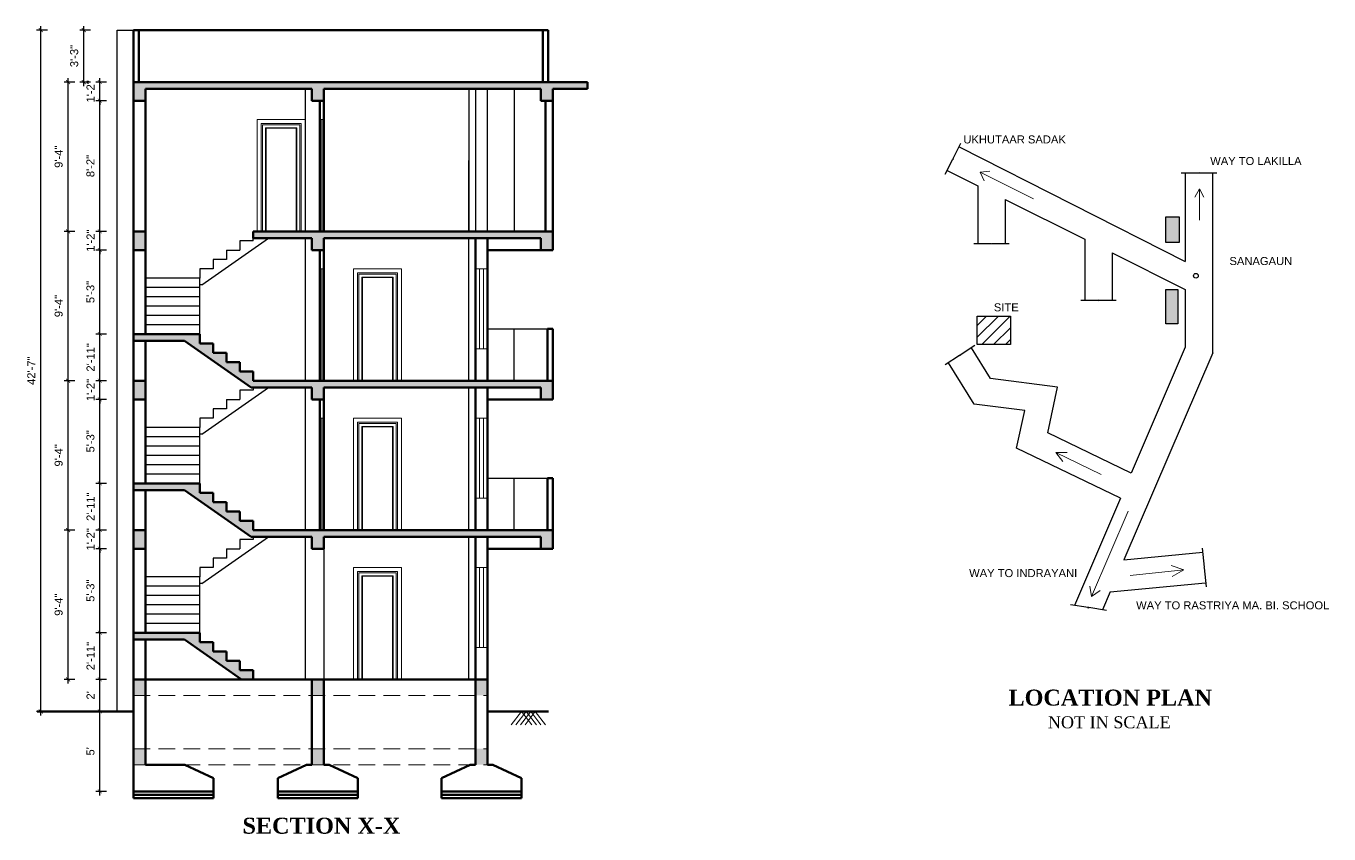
# Model space of a CAD drawing. Header units: inches. Extents: x -4737 to 13205, y 2479 to 13285.
# Drawn here: x -2928 to -1951, y 7856 to 8462 of the extents above; entities that cross this region are included whole.
import ezdxf

# ---------------------------------------------------------------- set-up
doc = ezdxf.new("R2010")
doc.units = ezdxf.units.IN
doc.header["$MEASUREMENT"] = 0
doc.linetypes.add('HIDDEN2', pattern=[0.1875, 0.125, -0.0625])
for name, color, linetype, lineweight in [('DW-SEC', 24, 'Continuous', 25), ('ns_DIMS', 1, 'Continuous', 0), ('ns_HATCH', 40, 'Continuous', 0), ('ns_TEXT', 7, 'Continuous', 13), ('ns_WALL', 21, 'Continuous', 60), ('ns_WINDOW', 151, 'Continuous', 15), ('ns_XTHIN', 41, 'Continuous', 0), ('road', 129, 'Continuous', 25), ('WALL', 12, 'Continuous', 30)]:
    doc.layers.add(name, color=color, linetype=linetype, lineweight=lineweight)
doc.layers.add('ELEVATION', color=3, linetype='Continuous')
doc.styles.add('arial 1000', font='arial.ttf')
doc.styles.get("Standard").update_dxf_attribs({"font": 'arial.ttf'})
doc.dimstyles.new("1-8'", dxfattribs={"dimtxt": 6, "dimasz": 3, "dimexe": 3, "dimexo": 6, "dimgap": 4, "dimtad": 1, "dimdec": 0, "dimzin": 0, "dimdsep": 46, "dimlunit": 4, "dimtxsty": 'arial 1000', "dimblk": 'ARCHTICK', "dimcen": 8, "dimdle": 3, "dimclrt": 7, "dimazin": 0, "dimtfac": 1, "dimtdec": 0, "dimtix": 1, "dimtmove": 2, "dimatfit": 3, "dimfxl": 5, "dimfxlon": 1, "dimarcsym": 0})

# ---------------------------------------------------------------- blocks, each defined once
blk = doc.blocks.new('_ArchTick')
at = {"color": 0, "const_width": 0.15}
blk.add_lwpolyline([(-0.5, -0.5), (0.5, 0.5)], dxfattribs=at)
blk = doc.blocks.new('*D1607')
at = {"layer": 'Defpoints', "color": 0, "transparency": 16777216}
for p in [(-2872.85, 7947.67), (-2847.7, 7947.67), (-2847.7, 7887.67)]:
    blk.add_point(p, dxfattribs=at)
at = {"layer": 'ns_DIMS', "color": 0, "lineweight": -2, "transparency": 16777216}
for p, q in [((-2867.85, 7947.67), (-2875.85, 7947.67)), ((-2872.85, 7884.67), (-2872.85, 7950.67)), ((-2867.85, 7887.67), (-2875.85, 7887.67))]:
    blk.add_line(p, q, dxfattribs=at)
at = {"layer": 'ns_DIMS', "color": 0, "lineweight": -2, "transparency": 16777216, "xscale": 3, "yscale": 3, "zscale": 3}
for p, rotation in [((-2872.85, 7947.67), 90), ((-2872.85, 7887.67), 270)]:
    blk.add_blockref('_ArchTick', p, dxfattribs=dict(at, rotation=rotation))
at = {"layer": 'ns_DIMS', "color": 7, "transparency": 16777216, "insert": (-2879.9, 7917.67), "char_height": 6, "attachment_point": 5, "rotation": 90, "style": 'arial 1000'}
blk.add_mtext("5'", dxfattribs=at)
blk = doc.blocks.new('*D1608')
at = {"layer": 'Defpoints', "color": 0, "transparency": 16777216}
for p in [(-2872.85, 7971.67), (-2847.7, 7971.67), (-2847.7, 7947.67)]:
    blk.add_point(p, dxfattribs=at)
at = {"layer": 'ns_DIMS', "color": 0, "lineweight": -2, "transparency": 16777216}
for p, q in [((-2867.85, 7971.67), (-2875.85, 7971.67)), ((-2872.85, 7944.67), (-2872.85, 7974.67)), ((-2867.85, 7947.67), (-2875.85, 7947.67))]:
    blk.add_line(p, q, dxfattribs=at)
at = {"layer": 'ns_DIMS', "color": 0, "lineweight": -2, "transparency": 16777216, "xscale": 3, "yscale": 3, "zscale": 3}
for p, rotation in [((-2872.85, 7971.67), 90), ((-2872.85, 7947.67), 270)]:
    blk.add_blockref('_ArchTick', p, dxfattribs=dict(at, rotation=rotation))
at = {"layer": 'ns_DIMS', "color": 7, "transparency": 16777216, "insert": (-2879.86, 7959.67), "char_height": 6, "attachment_point": 5, "rotation": 90, "style": 'arial 1000'}
blk.add_mtext("2'", dxfattribs=at)
blk = doc.blocks.new('*D1609')
at = {"layer": 'Defpoints', "color": 0, "transparency": 16777216}
for p in [(-2872.85, 8006.67), (-2847.7, 8006.67), (-2847.7, 7971.67)]:
    blk.add_point(p, dxfattribs=at)
at = {"layer": 'ns_DIMS', "color": 0, "lineweight": -2, "transparency": 16777216}
for p, q in [((-2872.85, 7968.67), (-2872.85, 8009.67)), ((-2867.85, 8006.67), (-2875.85, 8006.67)), ((-2867.85, 7971.67), (-2875.85, 7971.67))]:
    blk.add_line(p, q, dxfattribs=at)
at = {"layer": 'ns_DIMS', "color": 0, "lineweight": -2, "transparency": 16777216, "xscale": 3, "yscale": 3, "zscale": 3}
for p, rotation in [((-2872.85, 8006.67), 90), ((-2872.85, 7971.67), 270)]:
    blk.add_blockref('_ArchTick', p, dxfattribs=dict(at, rotation=rotation))
at = {"layer": 'ns_DIMS', "color": 7, "transparency": 16777216, "insert": (-2879.86, 7989.17), "char_height": 6, "attachment_point": 5, "rotation": 90, "style": 'arial 1000'}
blk.add_mtext('2\'-11"', dxfattribs=at)
blk = doc.blocks.new('*D1610')
at = {"layer": 'Defpoints', "color": 0, "transparency": 16777216}
for p in [(-2872.85, 8069.67), (-2847.7, 8069.67), (-2847.7, 8006.67)]:
    blk.add_point(p, dxfattribs=at)
at = {"layer": 'ns_DIMS', "color": 0, "lineweight": -2, "transparency": 16777216}
for p, q in [((-2867.85, 8069.67), (-2875.85, 8069.67)), ((-2872.85, 8003.67), (-2872.85, 8072.67)), ((-2867.85, 8006.67), (-2875.85, 8006.67))]:
    blk.add_line(p, q, dxfattribs=at)
at = {"layer": 'ns_DIMS', "color": 0, "lineweight": -2, "transparency": 16777216, "xscale": 3, "yscale": 3, "zscale": 3}
for p, rotation in [((-2872.85, 8069.67), 90), ((-2872.85, 8006.67), 270)]:
    blk.add_blockref('_ArchTick', p, dxfattribs=dict(at, rotation=rotation))
at = {"layer": 'ns_DIMS', "color": 7, "transparency": 16777216, "insert": (-2879.91, 8038.17), "char_height": 6, "attachment_point": 5, "rotation": 90, "style": 'arial 1000'}
blk.add_mtext('5\'-3"', dxfattribs=at)
blk = doc.blocks.new('*D1611')
at = {"layer": 'Defpoints', "color": 0, "transparency": 16777216}
for p in [(-2872.85, 8083.67), (-2847.7, 8083.67), (-2847.7, 8069.67)]:
    blk.add_point(p, dxfattribs=at)
at = {"layer": 'ns_DIMS', "color": 0, "lineweight": -2, "transparency": 16777216}
for p, q in [((-2867.85, 8083.67), (-2875.85, 8083.67)), ((-2872.85, 8083.67), (-2872.85, 8086.67)), ((-2872.85, 8069.67), (-2872.85, 8083.67)), ((-2867.85, 8069.67), (-2875.85, 8069.67)), ((-2872.85, 8069.67), (-2872.85, 8066.67))]:
    blk.add_line(p, q, dxfattribs=at)
at = {"layer": 'ns_DIMS', "color": 0, "lineweight": -2, "transparency": 16777216, "xscale": 3, "yscale": 3, "zscale": 3}
for p, rotation in [((-2872.85, 8083.67), 270), ((-2872.85, 8069.67), 90)]:
    blk.add_blockref('_ArchTick', p, dxfattribs=dict(at, rotation=rotation))
at = {"layer": 'ns_DIMS', "color": 7, "transparency": 16777216, "insert": (-2879.86, 8076.67), "char_height": 6, "attachment_point": 5, "rotation": 90, "style": 'arial 1000'}
blk.add_mtext('1\'-2"', dxfattribs=at)
blk = doc.blocks.new('*D1612')
at = {"layer": 'Defpoints', "color": 0, "transparency": 16777216}
for p in [(-2872.85, 8118.67), (-2847.7, 8118.67), (-2847.7, 8083.67)]:
    blk.add_point(p, dxfattribs=at)
at = {"layer": 'ns_DIMS', "color": 0, "lineweight": -2, "transparency": 16777216}
for p, q in [((-2867.85, 8118.67), (-2875.85, 8118.67)), ((-2872.85, 8080.67), (-2872.85, 8121.67)), ((-2867.85, 8083.67), (-2875.85, 8083.67))]:
    blk.add_line(p, q, dxfattribs=at)
at = {"layer": 'ns_DIMS', "color": 0, "lineweight": -2, "transparency": 16777216, "xscale": 3, "yscale": 3, "zscale": 3}
for p, rotation in [((-2872.85, 8118.67), 90), ((-2872.85, 8083.67), 270)]:
    blk.add_blockref('_ArchTick', p, dxfattribs=dict(at, rotation=rotation))
at = {"layer": 'ns_DIMS', "color": 7, "transparency": 16777216, "insert": (-2879.86, 8101.17), "char_height": 6, "attachment_point": 5, "rotation": 90, "style": 'arial 1000'}
blk.add_mtext('2\'-11"', dxfattribs=at)
blk = doc.blocks.new('*D1613')
at = {"layer": 'Defpoints', "color": 0, "transparency": 16777216}
for p in [(-2872.85, 8181.67), (-2847.7, 8181.67), (-2847.7, 8118.67)]:
    blk.add_point(p, dxfattribs=at)
at = {"layer": 'ns_DIMS', "color": 0, "lineweight": -2, "transparency": 16777216}
for p, q in [((-2867.85, 8181.67), (-2875.85, 8181.67)), ((-2872.85, 8115.67), (-2872.85, 8184.67)), ((-2867.85, 8118.67), (-2875.85, 8118.67))]:
    blk.add_line(p, q, dxfattribs=at)
at = {"layer": 'ns_DIMS', "color": 0, "lineweight": -2, "transparency": 16777216, "xscale": 3, "yscale": 3, "zscale": 3}
for p, rotation in [((-2872.85, 8181.67), 90), ((-2872.85, 8118.67), 270)]:
    blk.add_blockref('_ArchTick', p, dxfattribs=dict(at, rotation=rotation))
at = {"layer": 'ns_DIMS', "color": 7, "transparency": 16777216, "insert": (-2879.91, 8150.17), "char_height": 6, "attachment_point": 5, "rotation": 90, "style": 'arial 1000'}
blk.add_mtext('5\'-3"', dxfattribs=at)
blk = doc.blocks.new('*D1614')
at = {"layer": 'Defpoints', "color": 0, "transparency": 16777216}
for p in [(-2872.85, 8195.67), (-2847.7, 8195.67), (-2847.7, 8181.67)]:
    blk.add_point(p, dxfattribs=at)
at = {"layer": 'ns_DIMS', "color": 0, "lineweight": -2, "transparency": 16777216}
for p, q in [((-2867.85, 8195.67), (-2875.85, 8195.67)), ((-2872.85, 8195.67), (-2872.85, 8198.67)), ((-2872.85, 8181.67), (-2872.85, 8195.67)), ((-2867.85, 8181.67), (-2875.85, 8181.67)), ((-2872.85, 8181.67), (-2872.85, 8178.67))]:
    blk.add_line(p, q, dxfattribs=at)
at = {"layer": 'ns_DIMS', "color": 0, "lineweight": -2, "transparency": 16777216, "xscale": 3, "yscale": 3, "zscale": 3}
for p, rotation in [((-2872.85, 8195.67), 270), ((-2872.85, 8181.67), 90)]:
    blk.add_blockref('_ArchTick', p, dxfattribs=dict(at, rotation=rotation))
at = {"layer": 'ns_DIMS', "color": 7, "transparency": 16777216, "insert": (-2879.86, 8188.67), "char_height": 6, "attachment_point": 5, "rotation": 90, "style": 'arial 1000'}
blk.add_mtext('1\'-2"', dxfattribs=at)
blk = doc.blocks.new('*D1615')
at = {"layer": 'Defpoints', "color": 0, "transparency": 16777216}
for p in [(-2872.85, 8230.67), (-2847.7, 8230.67), (-2847.7, 8195.67)]:
    blk.add_point(p, dxfattribs=at)
at = {"layer": 'ns_DIMS', "color": 0, "lineweight": -2, "transparency": 16777216}
for p, q in [((-2867.85, 8230.67), (-2875.85, 8230.67)), ((-2872.85, 8192.67), (-2872.85, 8233.67)), ((-2867.85, 8195.67), (-2875.85, 8195.67))]:
    blk.add_line(p, q, dxfattribs=at)
at = {"layer": 'ns_DIMS', "color": 0, "lineweight": -2, "transparency": 16777216, "xscale": 3, "yscale": 3, "zscale": 3}
for p, rotation in [((-2872.85, 8230.67), 90), ((-2872.85, 8195.67), 270)]:
    blk.add_blockref('_ArchTick', p, dxfattribs=dict(at, rotation=rotation))
at = {"layer": 'ns_DIMS', "color": 7, "transparency": 16777216, "insert": (-2879.86, 8213.17), "char_height": 6, "attachment_point": 5, "rotation": 90, "style": 'arial 1000'}
blk.add_mtext('2\'-11"', dxfattribs=at)
blk = doc.blocks.new('*D1616')
at = {"layer": 'Defpoints', "color": 0, "transparency": 16777216}
for p in [(-2872.85, 8293.67), (-2847.7, 8293.67), (-2847.7, 8230.67)]:
    blk.add_point(p, dxfattribs=at)
at = {"layer": 'ns_DIMS', "color": 0, "lineweight": -2, "transparency": 16777216}
for p, q in [((-2867.85, 8293.67), (-2875.85, 8293.67)), ((-2872.85, 8227.67), (-2872.85, 8296.67)), ((-2867.85, 8230.67), (-2875.85, 8230.67))]:
    blk.add_line(p, q, dxfattribs=at)
at = {"layer": 'ns_DIMS', "color": 0, "lineweight": -2, "transparency": 16777216, "xscale": 3, "yscale": 3, "zscale": 3}
for p, rotation in [((-2872.85, 8293.67), 90), ((-2872.85, 8230.67), 270)]:
    blk.add_blockref('_ArchTick', p, dxfattribs=dict(at, rotation=rotation))
at = {"layer": 'ns_DIMS', "color": 7, "transparency": 16777216, "insert": (-2879.91, 8262.17), "char_height": 6, "attachment_point": 5, "rotation": 90, "style": 'arial 1000'}
blk.add_mtext('5\'-3"', dxfattribs=at)
blk = doc.blocks.new('*D1617')
at = {"layer": 'Defpoints', "color": 0, "transparency": 16777216}
for p in [(-2872.85, 8307.67), (-2847.7, 8307.67), (-2847.7, 8293.67)]:
    blk.add_point(p, dxfattribs=at)
at = {"layer": 'ns_DIMS', "color": 0, "lineweight": -2, "transparency": 16777216}
for p, q in [((-2867.85, 8307.67), (-2875.85, 8307.67)), ((-2872.85, 8307.67), (-2872.85, 8310.67)), ((-2872.85, 8293.67), (-2872.85, 8307.67)), ((-2867.85, 8293.67), (-2875.85, 8293.67)), ((-2872.85, 8293.67), (-2872.85, 8290.67))]:
    blk.add_line(p, q, dxfattribs=at)
at = {"layer": 'ns_DIMS', "color": 0, "lineweight": -2, "transparency": 16777216, "xscale": 3, "yscale": 3, "zscale": 3}
for p, rotation in [((-2872.85, 8307.67), 270), ((-2872.85, 8293.67), 90)]:
    blk.add_blockref('_ArchTick', p, dxfattribs=dict(at, rotation=rotation))
at = {"layer": 'ns_DIMS', "color": 7, "transparency": 16777216, "insert": (-2879.86, 8300.67), "char_height": 6, "attachment_point": 5, "rotation": 90, "style": 'arial 1000'}
blk.add_mtext('1\'-2"', dxfattribs=at)
blk = doc.blocks.new('*D1618')
at = {"layer": 'Defpoints', "color": 0, "transparency": 16777216}
for p in [(-2872.85, 8405.67), (-2847.7, 8405.67), (-2847.7, 8307.67)]:
    blk.add_point(p, dxfattribs=at)
at = {"layer": 'ns_DIMS', "color": 0, "lineweight": -2, "transparency": 16777216}
for p, q in [((-2867.85, 8405.67), (-2875.85, 8405.67)), ((-2872.85, 8304.67), (-2872.85, 8408.67)), ((-2867.85, 8307.67), (-2875.85, 8307.67))]:
    blk.add_line(p, q, dxfattribs=at)
at = {"layer": 'ns_DIMS', "color": 0, "lineweight": -2, "transparency": 16777216, "xscale": 3, "yscale": 3, "zscale": 3}
for p, rotation in [((-2872.85, 8405.67), 90), ((-2872.85, 8307.67), 270)]:
    blk.add_blockref('_ArchTick', p, dxfattribs=dict(at, rotation=rotation))
at = {"layer": 'ns_DIMS', "color": 7, "transparency": 16777216, "insert": (-2879.91, 8356.67), "char_height": 6, "attachment_point": 5, "rotation": 90, "style": 'arial 1000'}
blk.add_mtext('8\'-2"', dxfattribs=at)
blk = doc.blocks.new('*D1619')
at = {"layer": 'Defpoints', "color": 0, "transparency": 16777216}
for p in [(-2872.85, 8419.67), (-2847.7, 8419.67), (-2847.7, 8405.67)]:
    blk.add_point(p, dxfattribs=at)
at = {"layer": 'ns_DIMS', "color": 0, "lineweight": -2, "transparency": 16777216}
for p, q in [((-2867.85, 8419.67), (-2875.85, 8419.67)), ((-2872.85, 8419.67), (-2872.85, 8422.67)), ((-2872.85, 8405.67), (-2872.85, 8419.67)), ((-2867.85, 8405.67), (-2875.85, 8405.67)), ((-2872.85, 8405.67), (-2872.85, 8402.67))]:
    blk.add_line(p, q, dxfattribs=at)
at = {"layer": 'ns_DIMS', "color": 0, "lineweight": -2, "transparency": 16777216, "xscale": 3, "yscale": 3, "zscale": 3}
for p, rotation in [((-2872.85, 8419.67), 270), ((-2872.85, 8405.67), 90)]:
    blk.add_blockref('_ArchTick', p, dxfattribs=dict(at, rotation=rotation))
at = {"layer": 'ns_DIMS', "color": 7, "transparency": 16777216, "insert": (-2879.86, 8412.67), "char_height": 6, "attachment_point": 5, "rotation": 90, "style": 'arial 1000'}
blk.add_mtext('1\'-2"', dxfattribs=at)
blk = doc.blocks.new('*D1620')
at = {"layer": 'Defpoints', "color": 0, "transparency": 16777216}
for p in [(-2885, 8458.67), (-2859.85, 8458.67), (-2847.7, 8419.67)]:
    blk.add_point(p, dxfattribs=at)
at = {"layer": 'ns_DIMS', "color": 0, "lineweight": -2, "transparency": 16777216}
for p, q in [((-2880, 8458.67), (-2888, 8458.67)), ((-2885, 8416.67), (-2885, 8461.67)), ((-2880, 8419.67), (-2888, 8419.67))]:
    blk.add_line(p, q, dxfattribs=at)
at = {"layer": 'ns_DIMS', "color": 0, "lineweight": -2, "transparency": 16777216, "xscale": 3, "yscale": 3, "zscale": 3}
for p, rotation in [((-2885, 8458.67), 90), ((-2885, 8419.67), 270)]:
    blk.add_blockref('_ArchTick', p, dxfattribs=dict(at, rotation=rotation))
at = {"layer": 'ns_DIMS', "color": 7, "transparency": 16777216, "insert": (-2892.07, 8439.17), "char_height": 6, "attachment_point": 5, "rotation": 90, "style": 'arial 1000'}
blk.add_mtext('3\'-3"', dxfattribs=at)
blk = doc.blocks.new('*D1621')
at = {"layer": 'Defpoints', "color": 0, "transparency": 16777216}
for p in [(-2896.68, 8083.67), (-2847.7, 8083.67), (-2847.7, 7971.67)]:
    blk.add_point(p, dxfattribs=at)
at = {"layer": 'ns_DIMS', "color": 0, "lineweight": -2, "transparency": 16777216}
for p, q in [((-2891.68, 8083.67), (-2899.68, 8083.67)), ((-2896.68, 7968.67), (-2896.68, 8086.67)), ((-2891.68, 7971.67), (-2899.68, 7971.67))]:
    blk.add_line(p, q, dxfattribs=at)
at = {"layer": 'ns_DIMS', "color": 0, "lineweight": -2, "transparency": 16777216, "xscale": 3, "yscale": 3, "zscale": 3}
for p, rotation in [((-2896.68, 8083.67), 90), ((-2896.68, 7971.67), 270)]:
    blk.add_blockref('_ArchTick', p, dxfattribs=dict(at, rotation=rotation))
at = {"layer": 'ns_DIMS', "color": 7, "transparency": 16777216, "insert": (-2903.75, 8027.67), "char_height": 6, "attachment_point": 5, "rotation": 90, "style": 'arial 1000'}
blk.add_mtext('9\'-4"', dxfattribs=at)
blk = doc.blocks.new('*D1622')
at = {"layer": 'Defpoints', "color": 0, "transparency": 16777216}
for p in [(-2896.68, 8195.67), (-2847.7, 8195.67), (-2847.7, 8083.67)]:
    blk.add_point(p, dxfattribs=at)
at = {"layer": 'ns_DIMS', "color": 0, "lineweight": -2, "transparency": 16777216}
for p, q in [((-2891.68, 8195.67), (-2899.68, 8195.67)), ((-2896.68, 8080.67), (-2896.68, 8198.67)), ((-2891.68, 8083.67), (-2899.68, 8083.67))]:
    blk.add_line(p, q, dxfattribs=at)
at = {"layer": 'ns_DIMS', "color": 0, "lineweight": -2, "transparency": 16777216, "xscale": 3, "yscale": 3, "zscale": 3}
for p, rotation in [((-2896.68, 8195.67), 90), ((-2896.68, 8083.67), 270)]:
    blk.add_blockref('_ArchTick', p, dxfattribs=dict(at, rotation=rotation))
at = {"layer": 'ns_DIMS', "color": 7, "transparency": 16777216, "insert": (-2903.75, 8139.67), "char_height": 6, "attachment_point": 5, "rotation": 90, "style": 'arial 1000'}
blk.add_mtext('9\'-4"', dxfattribs=at)
blk = doc.blocks.new('*D1623')
at = {"layer": 'Defpoints', "color": 0, "transparency": 16777216}
for p in [(-2896.68, 8307.67), (-2847.7, 8307.67), (-2847.7, 8195.67)]:
    blk.add_point(p, dxfattribs=at)
at = {"layer": 'ns_DIMS', "color": 0, "lineweight": -2, "transparency": 16777216}
for p, q in [((-2891.68, 8307.67), (-2899.68, 8307.67)), ((-2896.68, 8192.67), (-2896.68, 8310.67)), ((-2891.68, 8195.67), (-2899.68, 8195.67))]:
    blk.add_line(p, q, dxfattribs=at)
at = {"layer": 'ns_DIMS', "color": 0, "lineweight": -2, "transparency": 16777216, "xscale": 3, "yscale": 3, "zscale": 3}
for p, rotation in [((-2896.68, 8307.67), 90), ((-2896.68, 8195.67), 270)]:
    blk.add_blockref('_ArchTick', p, dxfattribs=dict(at, rotation=rotation))
at = {"layer": 'ns_DIMS', "color": 7, "transparency": 16777216, "insert": (-2903.75, 8251.67), "char_height": 6, "attachment_point": 5, "rotation": 90, "style": 'arial 1000'}
blk.add_mtext('9\'-4"', dxfattribs=at)
blk = doc.blocks.new('*D1624')
at = {"layer": 'Defpoints', "color": 0, "transparency": 16777216}
for p in [(-2896.68, 8419.67), (-2847.7, 8419.67), (-2847.7, 8307.67)]:
    blk.add_point(p, dxfattribs=at)
at = {"layer": 'ns_DIMS', "color": 0, "lineweight": -2, "transparency": 16777216}
for p, q in [((-2891.68, 8419.67), (-2899.68, 8419.67)), ((-2896.68, 8304.67), (-2896.68, 8422.67)), ((-2891.68, 8307.67), (-2899.68, 8307.67))]:
    blk.add_line(p, q, dxfattribs=at)
at = {"layer": 'ns_DIMS', "color": 0, "lineweight": -2, "transparency": 16777216, "xscale": 3, "yscale": 3, "zscale": 3}
for p, rotation in [((-2896.68, 8419.67), 90), ((-2896.68, 8307.67), 270)]:
    blk.add_blockref('_ArchTick', p, dxfattribs=dict(at, rotation=rotation))
at = {"layer": 'ns_DIMS', "color": 7, "transparency": 16777216, "insert": (-2903.75, 8363.67), "char_height": 6, "attachment_point": 5, "rotation": 90, "style": 'arial 1000'}
blk.add_mtext('9\'-4"', dxfattribs=at)
blk = doc.blocks.new('*D1625')
at = {"layer": 'Defpoints', "color": 0, "transparency": 16777216}
for p in [(-2847.7, 8458.67), (-2917.24, 7947.67), (-2847.7, 7947.67)]:
    blk.add_point(p, dxfattribs=at)
at = {"layer": 'ns_DIMS', "color": 0, "lineweight": -2, "transparency": 16777216}
for p, q in [((-2912.24, 8458.67), (-2920.24, 8458.67)), ((-2917.24, 8461.67), (-2917.24, 7944.67)), ((-2912.24, 7947.67), (-2920.24, 7947.67))]:
    blk.add_line(p, q, dxfattribs=at)
at = {"layer": 'ns_DIMS', "color": 0, "lineweight": -2, "transparency": 16777216, "xscale": 3, "yscale": 3, "zscale": 3}
for p, rotation in [((-2917.24, 8458.67), 90), ((-2917.24, 7947.67), 270)]:
    blk.add_blockref('_ArchTick', p, dxfattribs=dict(at, rotation=rotation))
at = {"layer": 'ns_DIMS', "color": 7, "transparency": 16777216, "insert": (-2924.25, 8203.17), "char_height": 6, "attachment_point": 5, "rotation": 90, "style": 'arial 1000'}
blk.add_mtext('42\'-7"', dxfattribs=at)

msp = doc.modelspace()

# ---------------------------------------------------------------- hatches: boundary and pattern name
at = {"layer": 'DW-SEC'}
h = msp.add_hatch(dxfattribs=at)
h.set_pattern_fill('ANSI31', color=256, scale=50)
h.set_pattern_definition([(45, (-123717.823, 20819.4627), (-4.41941738, 4.41941738), [])])
h.paths.add_polyline_path([(-2190.2, 8222.84), (-2190.2, 8244.08), (-2215.1, 8244.08), (-2215.1, 8222.84)])
at = {"layer": 'ELEVATION'}
h = msp.add_hatch(dxfattribs=at)
h.set_pattern_fill('SWAMP', color=256, scale=2)
h.set_pattern_definition([(0, (-81242.0163, 12150.72), (1, 1.732050806), [0.25, -1.75]), (90, (-81241.8913, 12150.7201), (-1, 1.732050806), [0.125, -3.33910161]), (90, (-81241.8601, 12150.7201), (-1, 1.732050806), [0.1, -3.36410161]), (90, (-81241.9226, 12150.7201), (-1, 1.732050806), [0.1, -3.36410161]), (60, (-81241.8288, 12150.72), (-1, 1.732050807), [0.08, -1.92]), (120, (-81241.9538, 12150.72), (-2, 8e-10), [0.08, -1.92])])
h.paths.add_polyline_path([(-2064.64, 8264.09), (-2073.77, 8264.09), (-2073.77, 8238.22), (-2064.64, 8238.22)])
h.paths.add_polyline_path([(-2063.65, 8318.65), (-2073.69, 8318.65), (-2073.69, 8299.36), (-2063.65, 8299.36)])
at = {"layer": 'ns_HATCH'}
h = msp.add_hatch(dxfattribs=at)
h.set_pattern_fill('AR-CONC', color=256)
h.set_pattern_definition([(50, (-27548.7054, 12863.6173), (7.1726018, -0.6275213), [0.75, -8.25]), (355, (-27548.7054, 12863.617), (-1.3875133, 7.5219213), [0.6, -6.6]), (100.451444, (-27548.108, 12863.565), (5.7850885, 6.8944), [0.637402, -7.0114211]), (46.1842, (-27548.7054, 12865.617), (10.6724133, -1.6551928), [1.125, -12.375]), (96.635635, (-27547.816, 12865.479), (9.3466195, 9.741186), [0.9561034, -10.5171376]), (351.184164, (-27548.705, 12865.617), (9.3466195, 9.741186), [0.9, -9.9]), (21, (-27547.7054, 12865.1173), (5.9690705, -4.0261889), [0.75, -8.25]), (326, (-27547.7054, 12865.117), (2.4331533, 7.2515005), [0.6, -6.6]), (71.451445, (-27547.208, 12864.782), (8.4022238, 3.2253115), [0.637402, -7.0114211]), (37.5, (-27548.7054, 12863.6173), (0.12159855, 3.32893854), [0, -6.52, 0, -6.7, 0, -6.625]), (7.5, (-27548.7054, 12863.6173), (2.63069537, 3.9441171), [0, -3.82, 0, -6.37, 0, -2.525]), (327.5, (-27550.9354, 12863.6173), (5.33822436, -0.22554872), [0, -2.5, 0, -7.8, 0, -10.35]), (317.5, (-27551.9354, 12863.6173), (5.8318617, 1.0010498), [0, -3.25, 0, -5.18, 0, -7.35])])
h.paths.add_polyline_path([(-2838.7, 7919.67), (-2847.7, 7919.67), (-2847.7, 7907.67), (-2838.7, 7907.67)])
h.paths.add_polyline_path([(-2838.7, 7971.67), (-2847.7, 7971.67), (-2847.7, 7959.67), (-2838.7, 7959.67)])
h.paths.add_polyline_path([(-2704.96, 7971.67), (-2713.96, 7971.67), (-2713.96, 7959.67), (-2704.96, 7959.67)])
h.paths.add_polyline_path([(-2704.96, 7919.67), (-2713.96, 7919.67), (-2713.96, 7907.67), (-2704.96, 7907.67)])
h.paths.add_polyline_path([(-2582.26, 7919.67), (-2591.26, 7919.67), (-2591.26, 7907.67), (-2582.26, 7907.67)])
h.paths.add_polyline_path([(-2582.26, 7971.67), (-2591.26, 7971.67), (-2591.26, 7959.67), (-2582.26, 7959.67)])
h.paths.add_polyline_path([(-2797.9, 8006.67), (-2847.7, 8006.67), (-2847.7, 8001.67), (-2809.48, 8001.67), (-2766.62, 7971.67), (-2757.9, 7971.67), (-2757.9, 7978.67), (-2767.9, 7978.67), (-2767.9, 7985.67), (-2777.9, 7985.67), (-2777.9, 7992.67), (-2787.9, 7992.67), (-2787.9, 7999.67), (-2797.9, 7999.67)])
h.paths.add_polyline_path([(-2838.7, 8083.67), (-2847.7, 8083.67), (-2847.7, 8069.67), (-2838.7, 8069.67)], flags=17)
h.paths.add_polyline_path([(-2767.9, 8097.67), (-2777.9, 8097.67), (-2777.9, 8104.67), (-2787.9, 8104.67), (-2787.9, 8111.67), (-2797.9, 8111.67), (-2797.9, 8118.67), (-2847.7, 8118.67), (-2847.7, 8113.67), (-2809.48, 8113.67), (-2759.48, 8078.67), (-2713.96, 8078.67), (-2713.96, 8069.67), (-2704.96, 8069.67), (-2704.96, 8078.67), (-2542.27, 8078.67), (-2542.27, 8069.67), (-2533.27, 8069.67), (-2533.27, 8083.67), (-2757.9, 8083.67), (-2757.9, 8090.67), (-2767.9, 8090.67)])
h.paths.add_polyline_path([(-2838.7, 8195.67), (-2847.7, 8195.67), (-2847.7, 8181.67), (-2838.7, 8181.67)], flags=17)
h.paths.add_polyline_path([(-2533.27, 8195.67), (-2757.9, 8195.67), (-2757.9, 8202.67), (-2767.9, 8202.67), (-2767.9, 8209.67), (-2777.9, 8209.67), (-2777.9, 8216.67), (-2787.9, 8216.67), (-2787.9, 8223.67), (-2797.9, 8223.67), (-2797.9, 8230.67), (-2847.7, 8230.67), (-2847.7, 8225.67), (-2809.48, 8225.67), (-2759.48, 8190.67), (-2713.96, 8190.67), (-2713.96, 8181.67), (-2704.96, 8181.67), (-2704.96, 8190.67), (-2542.27, 8190.67), (-2542.27, 8181.67), (-2533.27, 8181.67)])
h.paths.add_polyline_path([(-2838.7, 8307.67), (-2847.7, 8307.67), (-2847.7, 8293.67), (-2838.7, 8293.67)])
h.paths.add_polyline_path([(-2704.96, 8302.67), (-2542.27, 8302.67), (-2542.27, 8293.67), (-2533.27, 8293.67), (-2533.27, 8307.67), (-2757.9, 8307.67), (-2757.9, 8302.67), (-2713.96, 8302.67), (-2713.96, 8293.67), (-2704.96, 8293.67)])
h.paths.add_polyline_path([(-2533.27, 8414.67), (-2507.34, 8414.67), (-2507.34, 8419.67), (-2847.7, 8419.67), (-2847.7, 8405.67), (-2838.7, 8405.67), (-2838.7, 8414.67), (-2713.96, 8414.67), (-2713.96, 8405.67), (-2704.96, 8405.67), (-2704.96, 8414.67), (-2542.27, 8414.67), (-2542.27, 8405.67), (-2533.27, 8405.67)])

# ---------------------------------------------------------------- linework, layer by layer
at = {"layer": 'ELEVATION'}
for points in [[(-2063.65, 8299.36), (-2073.69, 8299.36), (-2073.69, 8318.65), (-2063.65, 8318.65)], [(-2073.77, 8264.09), (-2064.64, 8264.09), (-2064.64, 8238.22), (-2073.77, 8238.22)]]:
    msp.add_lwpolyline(points, close=True, dxfattribs=at)
msp.add_circle((-2051.21, 8274.39), 1.78, dxfattribs=at)
at = {"layer": 'ns_DIMS'}
for p, q in [((-2212.99, 8352.07), (-2205.63, 8352.72)), ((-2212.99, 8352.07), (-2172.84, 8332.05)), ((-2212.99, 8352.07), (-2210, 8345.51)), ((-2048.61, 8339.7), (-2051.96, 8333.4)), ((-2048.61, 8316.04), (-2048.61, 8339.7)), ((-2048.61, 8339.7), (-2045.26, 8333.4)), ((-2122.27, 8125.34), (-2156.25, 8141.74)), ((-2156.25, 8141.74), (-2147.59, 8141.74)), ((-2156.25, 8141.74), (-2150.86, 8134.96)), ((-2102.09, 8097.74), (-2129.51, 8033.8)), ((-2100.43, 8049.54), (-2060.18, 8053.88)), ((-2060.18, 8053.88), (-2069.84, 8057.08)), ((-2060.18, 8053.88), (-2068.93, 8048.7)), ((-2129.51, 8033.8), (-2130.81, 8041.56)), ((-2129.51, 8033.8), (-2122.99, 8038.2)), ((-2556.73, 7947.67), (-2564.41, 7937.45)), ((-2553.29, 7947.67), (-2560.97, 7937.45)), ((-2549.86, 7947.67), (-2557.54, 7937.45)), ((-2556.73, 7947.67), (-2549.05, 7937.45)), ((-2546.42, 7947.67), (-2554.1, 7937.45)), ((-2553.29, 7947.67), (-2545.61, 7937.45)), ((-2549.86, 7947.67), (-2542.18, 7937.45)), ((-2546.42, 7947.67), (-2538.74, 7937.45))]:
    msp.add_line(p, q, dxfattribs=at)
at = {"layer": 'ns_WALL', "lineweight": 25}
for p, q in [((-2859.85, 8458.67), (-2847.7, 8458.67)), ((-2859.85, 7947.67), (-2859.85, 8458.67)), ((-2718.96, 8414.67), (-2718.96, 8307.67)), ((-2596.26, 8414.67), (-2596.53, 8307.67)), ((-2596.26, 8414.67), (-2596.26, 8307.67)), ((-2591.26, 8414.67), (-2591.26, 8307.67)), ((-2582.53, 8414.67), (-2582.53, 8307.67)), ((-2562.3, 8414.67), (-2562.3, 8307.67)), ((-2796.32, 8267.67), (-2746.32, 8302.67)), ((-2757.9, 8300.67), (-2757.9, 8302.67)), ((-2718.96, 8302.67), (-2718.96, 8195.67)), ((-2596.26, 8195.67), (-2596.26, 8302.67)), ((-2777.9, 8293.67), (-2777.9, 8286.67)), ((-2777.9, 8293.67), (-2767.9, 8293.67)), ((-2757.9, 8300.67), (-2767.9, 8300.67)), ((-2767.9, 8300.67), (-2767.9, 8293.67)), ((-2777.9, 8286.67), (-2787.9, 8286.67)), ((-2787.9, 8286.67), (-2787.9, 8279.67)), ((-2787.9, 8279.67), (-2797.9, 8279.67)), ((-2797.9, 8279.67), (-2797.9, 8272.67)), ((-2797.9, 8272.67), (-2838.7, 8272.67)), ((-2797.9, 8265.67), (-2838.7, 8265.67)), ((-2797.9, 8230.67), (-2797.9, 8272.67)), ((-2796.32, 8267.67), (-2797.9, 8267.67)), ((-2797.9, 8258.67), (-2838.7, 8258.67)), ((-2797.9, 8251.67), (-2838.7, 8251.67)), ((-2797.9, 8244.67), (-2838.7, 8244.67)), ((-2797.9, 8237.67), (-2838.7, 8237.67)), ((-2582.26, 8234.67), (-2537.27, 8234.67)), ((-2562.3, 8195.67), (-2562.3, 8234.67)), ((-2796.32, 8155.67), (-2746.32, 8190.67)), ((-2757.9, 8188.67), (-2767.9, 8188.67)), ((-2767.9, 8188.67), (-2767.9, 8181.67)), ((-2757.9, 8190.67), (-2757.9, 8188.67)), ((-2718.96, 8190.67), (-2718.96, 8083.67)), ((-2596.26, 8083.67), (-2596.26, 8190.67)), ((-2777.9, 8181.67), (-2777.9, 8174.67)), ((-2777.9, 8181.67), (-2767.9, 8181.67)), ((-2787.9, 8167.67), (-2797.9, 8167.67)), ((-2797.9, 8167.67), (-2797.9, 8160.67)), ((-2777.9, 8174.67), (-2787.9, 8174.67)), ((-2787.9, 8174.67), (-2787.9, 8167.67)), ((-2797.9, 8160.67), (-2838.7, 8160.67)), ((-2797.9, 8118.67), (-2797.9, 8160.67)), ((-2797.9, 8153.67), (-2838.7, 8153.67)), ((-2797.9, 8146.67), (-2838.7, 8146.67)), ((-2796.32, 8155.67), (-2797.9, 8155.67)), ((-2797.9, 8139.67), (-2838.7, 8139.67)), ((-2797.9, 8132.67), (-2838.7, 8132.67)), ((-2797.9, 8125.67), (-2838.7, 8125.67)), ((-2582.26, 8122.67), (-2537.27, 8122.67)), ((-2562.3, 8083.67), (-2562.3, 8122.67)), ((-2796.32, 8043.67), (-2746.32, 8078.67)), ((-2757.9, 8078.67), (-2757.9, 8076.67)), ((-2718.96, 8078.67), (-2718.96, 7971.67)), ((-2596.26, 7971.67), (-2596.26, 8078.67)), ((-2777.9, 8069.67), (-2777.9, 8062.67)), ((-2777.9, 8069.67), (-2767.9, 8069.67)), ((-2757.9, 8076.67), (-2767.9, 8076.67)), ((-2767.9, 8076.67), (-2767.9, 8069.67)), ((-2704.96, 8069.67), (-2704.96, 7971.67)), ((-2777.9, 8062.67), (-2787.9, 8062.67)), ((-2787.9, 8062.67), (-2787.9, 8055.67)), ((-2797.9, 8048.67), (-2838.7, 8048.67)), ((-2787.9, 8055.67), (-2797.9, 8055.67)), ((-2797.9, 8055.67), (-2797.9, 8048.67)), ((-2797.9, 8006.67), (-2797.9, 8048.67)), ((-2797.9, 8041.67), (-2838.7, 8041.67)), ((-2796.32, 8043.67), (-2797.9, 8043.67)), ((-2797.9, 8034.67), (-2838.7, 8034.67)), ((-2797.9, 8027.67), (-2838.7, 8027.67)), ((-2797.9, 8020.67), (-2838.7, 8020.67)), ((-2797.9, 8013.67), (-2838.7, 8013.67))]:
    msp.add_line(p, q, dxfattribs=at)
at = {"layer": 'ns_WALL'}
for p, q in [((-2847.7, 8458.67), (-2582.26, 8458.67)), ((-2847.7, 7971.67), (-2847.7, 8458.67)), ((-2843.7, 8419.67), (-2843.7, 8458.67)), ((-2582.26, 8458.67), (-2536.79, 8458.67)), ((-2540.79, 8419.67), (-2540.79, 8458.67)), ((-2536.79, 8419.67), (-2536.79, 8458.67)), ((-2847.7, 8419.67), (-2507.34, 8419.67)), ((-2507.34, 8414.67), (-2507.34, 8419.67)), ((-2838.7, 8414.67), (-2713.96, 8414.67)), ((-2838.7, 8307.67), (-2838.7, 8414.67)), ((-2713.96, 8414.67), (-2713.96, 8405.67)), ((-2704.96, 8414.67), (-2542.27, 8414.67)), ((-2704.96, 8414.67), (-2704.96, 8307.67)), ((-2542.27, 8405.67), (-2542.27, 8414.67)), ((-2533.27, 8414.67), (-2507.34, 8414.67)), ((-2533.27, 8405.67), (-2533.27, 8414.67)), ((-2847.7, 8405.67), (-2838.7, 8405.67)), ((-2713.96, 8405.67), (-2704.96, 8405.67)), ((-2707.96, 8405.67), (-2707.96, 8307.67)), ((-2542.27, 8405.67), (-2533.27, 8405.67)), ((-2538.67, 8405.67), (-2538.67, 8307.67)), ((-2533.27, 8293.67), (-2533.27, 8405.67)), ((-2847.7, 8307.67), (-2838.7, 8307.67)), ((-2838.7, 8230.67), (-2838.7, 8307.67)), ((-2757.9, 8307.67), (-2533.27, 8307.67)), ((-2757.9, 8307.67), (-2757.9, 8302.67)), ((-2757.9, 8302.67), (-2713.96, 8302.67)), ((-2713.96, 8302.67), (-2713.96, 8293.67)), ((-2704.96, 8302.67), (-2542.27, 8302.67)), ((-2704.96, 8302.67), (-2704.96, 8195.67)), ((-2591.26, 8195.67), (-2591.26, 8302.67)), ((-2582.26, 8195.67), (-2582.26, 8302.67)), ((-2542.27, 8302.67), (-2542.27, 8293.67)), ((-2847.7, 8293.67), (-2838.7, 8293.67)), ((-2713.96, 8293.67), (-2704.96, 8293.67)), ((-2707.96, 8293.67), (-2707.96, 8195.67)), ((-2582.26, 8293.67), (-2533.27, 8293.67)), ((-2537.27, 8234.67), (-2533.27, 8234.67)), ((-2537.27, 8195.67), (-2537.27, 8234.67)), ((-2533.27, 8181.67), (-2533.27, 8234.67)), ((-2797.9, 8230.67), (-2847.7, 8230.67)), ((-2809.48, 8225.67), (-2847.7, 8225.67)), ((-2838.7, 8195.67), (-2838.7, 8225.67)), ((-2809.48, 8225.67), (-2759.48, 8190.67)), ((-2797.9, 8223.67), (-2797.9, 8230.67)), ((-2787.9, 8223.67), (-2797.9, 8223.67)), ((-2787.9, 8216.67), (-2787.9, 8223.67)), ((-2777.9, 8216.67), (-2787.9, 8216.67)), ((-2777.9, 8209.67), (-2777.9, 8216.67)), ((-2767.9, 8209.67), (-2777.9, 8209.67)), ((-2767.9, 8202.67), (-2767.9, 8209.67)), ((-2847.7, 8195.67), (-2838.7, 8195.67)), ((-2838.7, 8118.67), (-2838.7, 8195.67)), ((-2757.9, 8202.67), (-2767.9, 8202.67)), ((-2757.9, 8195.67), (-2757.9, 8202.67)), ((-2757.9, 8195.67), (-2533.27, 8195.67)), ((-2759.48, 8190.67), (-2713.96, 8190.67)), ((-2713.96, 8190.67), (-2713.96, 8181.67)), ((-2704.96, 8190.67), (-2542.27, 8190.67)), ((-2704.96, 8190.67), (-2704.96, 8083.67)), ((-2591.26, 8083.67), (-2591.26, 8190.67)), ((-2582.26, 8083.67), (-2582.26, 8190.67)), ((-2542.27, 8190.67), (-2542.27, 8181.67)), ((-2847.7, 8181.67), (-2838.7, 8181.67)), ((-2713.96, 8181.67), (-2704.96, 8181.67)), ((-2707.96, 8181.67), (-2707.96, 8083.67)), ((-2582.26, 8181.67), (-2533.27, 8181.67)), ((-2797.9, 8118.67), (-2847.7, 8118.67)), ((-2797.9, 8111.67), (-2797.9, 8118.67)), ((-2537.27, 8122.67), (-2533.27, 8122.67)), ((-2537.27, 8083.67), (-2537.27, 8122.67)), ((-2533.27, 8069.67), (-2533.27, 8122.67)), ((-2809.48, 8113.67), (-2847.7, 8113.67)), ((-2838.7, 8006.67), (-2838.7, 8113.67)), ((-2809.48, 8113.67), (-2759.48, 8078.67)), ((-2787.9, 8111.67), (-2797.9, 8111.67)), ((-2787.9, 8104.67), (-2787.9, 8111.67)), ((-2777.9, 8104.67), (-2787.9, 8104.67)), ((-2777.9, 8097.67), (-2777.9, 8104.67)), ((-2767.9, 8097.67), (-2777.9, 8097.67)), ((-2767.9, 8090.67), (-2767.9, 8097.67)), ((-2757.9, 8090.67), (-2767.9, 8090.67)), ((-2757.9, 8083.67), (-2757.9, 8090.67)), ((-2847.7, 8083.67), (-2838.7, 8083.67)), ((-2759.48, 8078.67), (-2713.96, 8078.67)), ((-2757.9, 8083.67), (-2533.27, 8083.67)), ((-2713.96, 8078.67), (-2713.96, 8069.67)), ((-2704.96, 8078.67), (-2542.27, 8078.67)), ((-2704.96, 8078.67), (-2704.96, 8069.67)), ((-2591.26, 7907.67), (-2591.26, 8078.67)), ((-2582.26, 7907.67), (-2582.26, 8078.67)), ((-2542.27, 8078.67), (-2542.27, 8069.67)), ((-2847.7, 8069.67), (-2838.7, 8069.67)), ((-2713.96, 8069.67), (-2704.96, 8069.67)), ((-2582.26, 8069.67), (-2533.27, 8069.67)), ((-2797.9, 8006.67), (-2847.7, 8006.67)), ((-2809.48, 8001.67), (-2847.7, 8001.67)), ((-2838.7, 7907.67), (-2838.7, 8001.67)), ((-2809.48, 8001.67), (-2766.62, 7971.67)), ((-2797.9, 7999.67), (-2797.9, 8006.67)), ((-2787.9, 7999.67), (-2797.9, 7999.67)), ((-2787.9, 7992.67), (-2787.9, 7999.67)), ((-2777.9, 7992.67), (-2787.9, 7992.67)), ((-2777.9, 7985.67), (-2777.9, 7992.67)), ((-2767.9, 7985.67), (-2777.9, 7985.67)), ((-2767.9, 7978.67), (-2767.9, 7985.67)), ((-2847.7, 7971.67), (-2582.26, 7971.67)), ((-2847.7, 7971.67), (-2847.7, 7887.67)), ((-2757.9, 7978.67), (-2767.9, 7978.67)), ((-2757.9, 7971.67), (-2757.9, 7978.67)), ((-2713.96, 7971.67), (-2713.96, 7907.67)), ((-2704.96, 7971.67), (-2704.96, 7907.67)), ((-2919.84, 7947.67), (-2847.7, 7947.67)), ((-2582.26, 7947.67), (-2536.62, 7947.67)), ((-2809.2, 7907.67), (-2838.7, 7907.67)), ((-2809.2, 7907.67), (-2787.7, 7897.67)), ((-2717.96, 7907.67), (-2739.46, 7897.67)), ((-2717.96, 7907.67), (-2713.96, 7907.67)), ((-2700.96, 7907.67), (-2704.96, 7907.67)), ((-2700.96, 7907.67), (-2679.46, 7897.67)), ((-2595.26, 7907.67), (-2616.76, 7897.67)), ((-2595.26, 7907.67), (-2591.26, 7907.67)), ((-2578.26, 7907.67), (-2582.26, 7907.67)), ((-2578.26, 7907.67), (-2556.76, 7897.67)), ((-2787.7, 7897.67), (-2787.7, 7882.67)), ((-2739.46, 7897.67), (-2739.46, 7882.67)), ((-2679.46, 7897.67), (-2679.46, 7882.67)), ((-2616.76, 7897.67), (-2616.76, 7882.67)), ((-2556.76, 7897.67), (-2556.76, 7882.67)), ((-2847.7, 7887.67), (-2787.7, 7887.67)), ((-2847.7, 7882.67), (-2847.7, 7887.67)), ((-2847.7, 7885.17), (-2787.7, 7885.17)), ((-2847.7, 7882.67), (-2787.7, 7882.67)), ((-2787.7, 7882.67), (-2787.7, 7887.67)), ((-2739.46, 7887.67), (-2679.46, 7887.67)), ((-2739.46, 7882.67), (-2739.46, 7887.67)), ((-2739.46, 7885.17), (-2679.46, 7885.17)), ((-2739.46, 7882.67), (-2679.46, 7882.67)), ((-2679.46, 7882.67), (-2679.46, 7887.67)), ((-2616.76, 7887.67), (-2556.76, 7887.67)), ((-2616.76, 7882.67), (-2616.76, 7887.67)), ((-2616.76, 7885.17), (-2556.76, 7885.17)), ((-2616.76, 7882.67), (-2556.76, 7882.67)), ((-2556.76, 7882.67), (-2556.76, 7887.67))]:
    msp.add_line(p, q, dxfattribs=at)
at = {"layer": 'ns_WINDOW'}
for p, q in [((-2754.96, 8307.67), (-2754.96, 8391.67)), ((-2754.96, 8391.67), (-2718.96, 8391.67)), ((-2718.96, 8307.67), (-2718.96, 8391.67)), ((-2707.96, 8391.67), (-2704.96, 8391.67)), ((-2706.46, 8391.67), (-2706.46, 8307.67)), ((-2751.96, 8307.67), (-2751.96, 8388.67)), ((-2751.96, 8388.67), (-2721.96, 8388.67)), ((-2722.96, 8387.67), (-2750.96, 8387.67)), ((-2750.96, 8387.67), (-2750.96, 8307.67)), ((-2725.19, 8385.43), (-2748.72, 8385.43)), ((-2748.72, 8385.43), (-2748.72, 8307.67)), ((-2748.72, 8383.85), (-2748.72, 8361.61)), ((-2725.66, 8384.96), (-2748.25, 8384.96)), ((-2748.25, 8384.96), (-2748.25, 8307.67)), ((-2725.66, 8307.67), (-2725.66, 8384.96)), ((-2725.19, 8307.67), (-2725.19, 8385.43)), ((-2722.96, 8307.67), (-2722.96, 8387.67)), ((-2721.96, 8307.67), (-2721.96, 8388.67)), ((-2707.96, 8279.67), (-2704.96, 8279.67)), ((-2706.46, 8279.67), (-2706.46, 8195.67)), ((-2682.7, 8195.67), (-2682.7, 8279.67)), ((-2682.7, 8279.67), (-2646.7, 8279.67)), ((-2679.7, 8195.67), (-2679.7, 8276.67)), ((-2679.7, 8276.67), (-2649.7, 8276.67)), ((-2650.7, 8275.67), (-2678.7, 8275.67)), ((-2678.7, 8275.67), (-2678.7, 8195.67)), ((-2652.93, 8273.43), (-2676.46, 8273.43)), ((-2676.46, 8273.43), (-2676.46, 8195.67)), ((-2652.93, 8195.67), (-2652.93, 8273.43)), ((-2650.7, 8195.67), (-2650.7, 8275.67)), ((-2649.7, 8195.67), (-2649.7, 8276.67)), ((-2646.7, 8195.67), (-2646.7, 8279.67)), ((-2591.26, 8279.67), (-2582.26, 8279.67)), ((-2588.26, 8219.67), (-2588.26, 8279.67)), ((-2585.26, 8219.67), (-2585.26, 8279.67)), ((-2676.46, 8271.85), (-2676.46, 8249.61)), ((-2653.4, 8272.96), (-2675.99, 8272.96)), ((-2675.99, 8272.96), (-2675.99, 8195.67)), ((-2653.4, 8195.67), (-2653.4, 8272.96)), ((-2591.26, 8219.67), (-2582.26, 8219.67)), ((-2707.96, 8167.67), (-2704.96, 8167.67)), ((-2706.46, 8167.67), (-2706.46, 8083.67)), ((-2682.7, 8083.67), (-2682.7, 8167.67)), ((-2682.7, 8167.67), (-2646.7, 8167.67)), ((-2646.7, 8083.67), (-2646.7, 8167.67)), ((-2591.26, 8167.67), (-2582.26, 8167.67)), ((-2588.26, 8107.67), (-2588.26, 8167.67)), ((-2585.26, 8107.67), (-2585.26, 8167.67)), ((-2679.7, 8083.67), (-2679.7, 8164.67)), ((-2679.7, 8164.67), (-2649.7, 8164.67)), ((-2650.7, 8163.67), (-2678.7, 8163.67)), ((-2678.7, 8163.67), (-2678.7, 8083.67)), ((-2652.93, 8161.43), (-2676.46, 8161.43)), ((-2676.46, 8161.43), (-2676.46, 8083.67)), ((-2676.46, 8159.85), (-2676.46, 8137.61)), ((-2653.4, 8160.96), (-2675.99, 8160.96)), ((-2675.99, 8160.96), (-2675.99, 8083.67)), ((-2653.4, 8083.67), (-2653.4, 8160.96)), ((-2652.93, 8083.67), (-2652.93, 8161.43)), ((-2650.7, 8083.67), (-2650.7, 8163.67)), ((-2649.7, 8083.67), (-2649.7, 8164.67)), ((-2591.26, 8107.67), (-2582.26, 8107.67)), ((-2682.7, 7971.67), (-2682.7, 8055.67)), ((-2682.7, 8055.67), (-2646.7, 8055.67)), ((-2679.7, 7971.67), (-2679.7, 8052.67)), ((-2679.7, 8052.67), (-2649.7, 8052.67)), ((-2650.7, 8051.67), (-2678.7, 8051.67)), ((-2678.7, 8051.67), (-2678.7, 7971.67)), ((-2652.93, 8049.43), (-2676.46, 8049.43)), ((-2676.46, 8049.43), (-2676.46, 7971.67)), ((-2653.4, 8048.96), (-2675.99, 8048.96)), ((-2675.99, 8048.96), (-2675.99, 7971.67)), ((-2653.4, 7971.67), (-2653.4, 8048.96)), ((-2652.93, 7971.67), (-2652.93, 8049.43)), ((-2650.7, 7971.67), (-2650.7, 8051.67)), ((-2649.7, 7971.67), (-2649.7, 8052.67)), ((-2646.7, 7971.67), (-2646.7, 8055.67)), ((-2591.26, 8055.67), (-2582.26, 8055.67)), ((-2588.26, 7995.67), (-2588.26, 8055.67)), ((-2585.26, 7995.67), (-2585.26, 8055.67)), ((-2676.46, 8047.85), (-2676.46, 8025.61)), ((-2591.26, 7995.67), (-2582.26, 7995.67))]:
    msp.add_line(p, q, dxfattribs=at)
at = {"layer": 'ns_XTHIN', "linetype": 'HIDDEN2', "ltscale": 100}
for p, q in [((-2847.7, 7959.67), (-2582.26, 7959.67)), ((-2847.7, 7919.67), (-2582.26, 7919.67)), ((-2847.7, 7907.67), (-2582.26, 7907.67))]:
    msp.add_line(p, q, dxfattribs=at)
at = {"layer": 'road'}
for p, q in [((-2228.69, 8371.07), (-2059.11, 8285.19)), ((-2237.71, 8353.25), (-2214.75, 8341.8)), ((-2059.11, 8351.56), (-2059.11, 8285.19)), ((-2038.56, 8216.69), (-2038.56, 8351.56)), ((-2214.75, 8341.8), (-2214.75, 8298.31)), ((-2194.2, 8331.56), (-2134.46, 8301.77)), ((-2194.2, 8331.56), (-2194.2, 8298.31)), ((-2134.46, 8301.77), (-2134.46, 8255.88)), ((-2113.91, 8291.52), (-2059.11, 8264.19)), ((-2113.91, 8291.52), (-2113.91, 8255.88)), ((-2059.11, 8264.19), (-2059.11, 8220.92)), ((-2205.2, 8197.25), (-2219.51, 8220.37)), ((-2038.56, 8216.69), (-2105.23, 8061.28)), ((-2059.11, 8220.92), (-2099.64, 8126.43)), ((-2217.51, 8178.09), (-2236.74, 8209.18)), ((-2154.96, 8190.93), (-2205.2, 8197.25)), ((-2162.29, 8156.67), (-2154.96, 8190.93)), ((-2179.52, 8173.31), (-2217.51, 8178.09)), ((-2185.62, 8145.12), (-2179.52, 8173.31)), ((-2099.64, 8126.43), (-2162.29, 8156.67)), ((-2107.75, 8107.52), (-2185.62, 8145.12)), ((-2107.75, 8107.52), (-2142.24, 8027.12)), ((-2105.23, 8061.28), (-2046.09, 8067)), ((-2115.55, 8037.21), (-2043.88, 8044.15)), ((-2115.55, 8037.21), (-2121.26, 8023.9))]:
    msp.add_line(p, q, dxfattribs=at)
for points in [[(-2239.07, 8350.58), (-2233.32, 8361.94), (-2232.95, 8361.89), (-2233.45, 8362.43), (-2233.09, 8362.38), (-2227.34, 8373.74)], [(-2062.11, 8351.56), (-2049.09, 8351.56), (-2048.96, 8351.22), (-2048.71, 8351.91), (-2048.59, 8351.56), (-2035.56, 8351.56)], [(-2191.2, 8298.31), (-2204.23, 8298.31), (-2204.35, 8298.65), (-2204.6, 8297.97), (-2204.73, 8298.31), (-2217.75, 8298.31)], [(-2110.91, 8255.88), (-2123.94, 8255.88), (-2124.06, 8256.22), (-2124.31, 8255.53), (-2124.44, 8255.88), (-2137.46, 8255.88)], [(-2216.99, 8222.01), (-2227.91, 8214.91), (-2228.21, 8215.13), (-2228.04, 8214.42), (-2228.33, 8214.64), (-2239.26, 8207.54)], [(-2046.38, 8069.99), (-2045.01, 8055.82), (-2045.34, 8055.66), (-2044.63, 8055.48), (-2044.96, 8055.32), (-2043.59, 8041.16)], [(-2118.3, 8023.44), (-2131.5, 8025.47), (-2131.57, 8025.83), (-2131.92, 8025.19), (-2132, 8025.55), (-2145.2, 8027.58)]]:
    msp.add_lwpolyline(points, dxfattribs=at)
at = {"layer": 'WALL'}
msp.add_lwpolyline([(-2215.1, 8244.08), (-2190.2, 8244.08), (-2190.2, 8222.84), (-2215.1, 8222.84)], close=True, dxfattribs=at)

# ---------------------------------------------------------------- texts
at = {"layer": 'ns_TEXT', "char_height": 6, "attachment_point": 1}
for s, insert, width in [('UKHUTAAR SADAK', (-2225.53, 8379.63), 87.3242), ('WAY TO LAKILLA', (-2040.45, 8363.46), 73.9565), ('SANAGAUN', (-2026.03, 8288.42), 64.994), ('SITE', (-2202.68, 8253.71), 21.7401), ('WAY TO INDRAYANI ', (-2221.18, 8054.38), 108.7707), ('WAY TO RASTRIYA MA. BI. SCHOOL', (-2096, 8030.19), 155.5871)]:
    msp.add_mtext(s, dxfattribs=dict(at, insert=insert, width=width))
at = {"layer": 'ns_TEXT', "char_height": 14.4, "attachment_point": 1}
for s, insert in [('\\pi113.65041;{\\fTimes New Roman|b1|i0|c0|p18;\\H0.83333x;LOCATION PLAN\\fTimes New Roman|b0|i0|c0|p18;\\H1.2x;\\P\\pi143.13306;\\H0.625x;NOT IN SCALE}', (-2305.33, 7963.99)), ('\\pi130.56653;{\\fTimes New Roman|b1|i0|c0|p18;\\H0.83333x;SECTION X-X}', (-2896.48, 7867.91))]:
    msp.add_mtext_dynamic_manual_height_columns(s, width=376.0257, gutter_width=72, heights=[72.58], dxfattribs=dict(at, insert=insert))

# ---------------------------------------------------------------- dimensions: what is measured, and where the dimension line sits
at = {"layer": 'ns_DIMS'}
for base, p1, p2, picture, middle in [((-2917.24, 7947.67), (-2847.7, 8458.67), (-2847.7, 7947.67), '*D1625', (-2924.25, 8203.17)), ((-2885, 8458.67), (-2847.7, 8419.67), (-2859.85, 8458.67), '*D1620', (-2892.07, 8439.17)), ((-2896.68, 8419.67), (-2847.7, 8307.67), (-2847.7, 8419.67), '*D1624', (-2903.75, 8363.67)), ((-2872.85, 8419.67), (-2847.7, 8405.67), (-2847.7, 8419.67), '*D1619', (-2879.86, 8412.67)), ((-2872.85, 8405.67), (-2847.7, 8307.67), (-2847.7, 8405.67), '*D1618', (-2879.91, 8356.67)), ((-2896.68, 8307.67), (-2847.7, 8195.67), (-2847.7, 8307.67), '*D1623', (-2903.75, 8251.67)), ((-2872.85, 8307.67), (-2847.7, 8293.67), (-2847.7, 8307.67), '*D1617', (-2879.86, 8300.67)), ((-2872.85, 8293.67), (-2847.7, 8230.67), (-2847.7, 8293.67), '*D1616', (-2879.91, 8262.17)), ((-2872.85, 8230.67), (-2847.7, 8195.67), (-2847.7, 8230.67), '*D1615', (-2879.86, 8213.17)), ((-2896.68, 8195.67), (-2847.7, 8083.67), (-2847.7, 8195.67), '*D1622', (-2903.75, 8139.67)), ((-2872.85, 8195.67), (-2847.7, 8181.67), (-2847.7, 8195.67), '*D1614', (-2879.86, 8188.67)), ((-2872.85, 8181.67), (-2847.7, 8118.67), (-2847.7, 8181.67), '*D1613', (-2879.91, 8150.17)), ((-2872.85, 8118.67), (-2847.7, 8083.67), (-2847.7, 8118.67), '*D1612', (-2879.86, 8101.17)), ((-2896.68, 8083.67), (-2847.7, 7971.67), (-2847.7, 8083.67), '*D1621', (-2903.75, 8027.67)), ((-2872.85, 8083.67), (-2847.7, 8069.67), (-2847.7, 8083.67), '*D1611', (-2879.86, 8076.67)), ((-2872.85, 8069.67), (-2847.7, 8006.67), (-2847.7, 8069.67), '*D1610', (-2879.91, 8038.17)), ((-2872.85, 8006.67), (-2847.7, 7971.67), (-2847.7, 8006.67), '*D1609', (-2879.86, 7989.17)), ((-2872.85, 7971.67), (-2847.7, 7947.67), (-2847.7, 7971.67), '*D1608', (-2879.86, 7959.67)), ((-2872.85, 7947.67), (-2847.7, 7887.67), (-2847.7, 7947.67), '*D1607', (-2879.9, 7917.67))]:
    dim = msp.add_linear_dim(base=base, p1=p1, p2=p2, angle=90, dimstyle="1-8'", dxfattribs=at)
    dim.commit()
    dim.dimension.update_dxf_attribs({"geometry": picture, "text_midpoint": middle})

doc.saveas('drawing.dxf')
